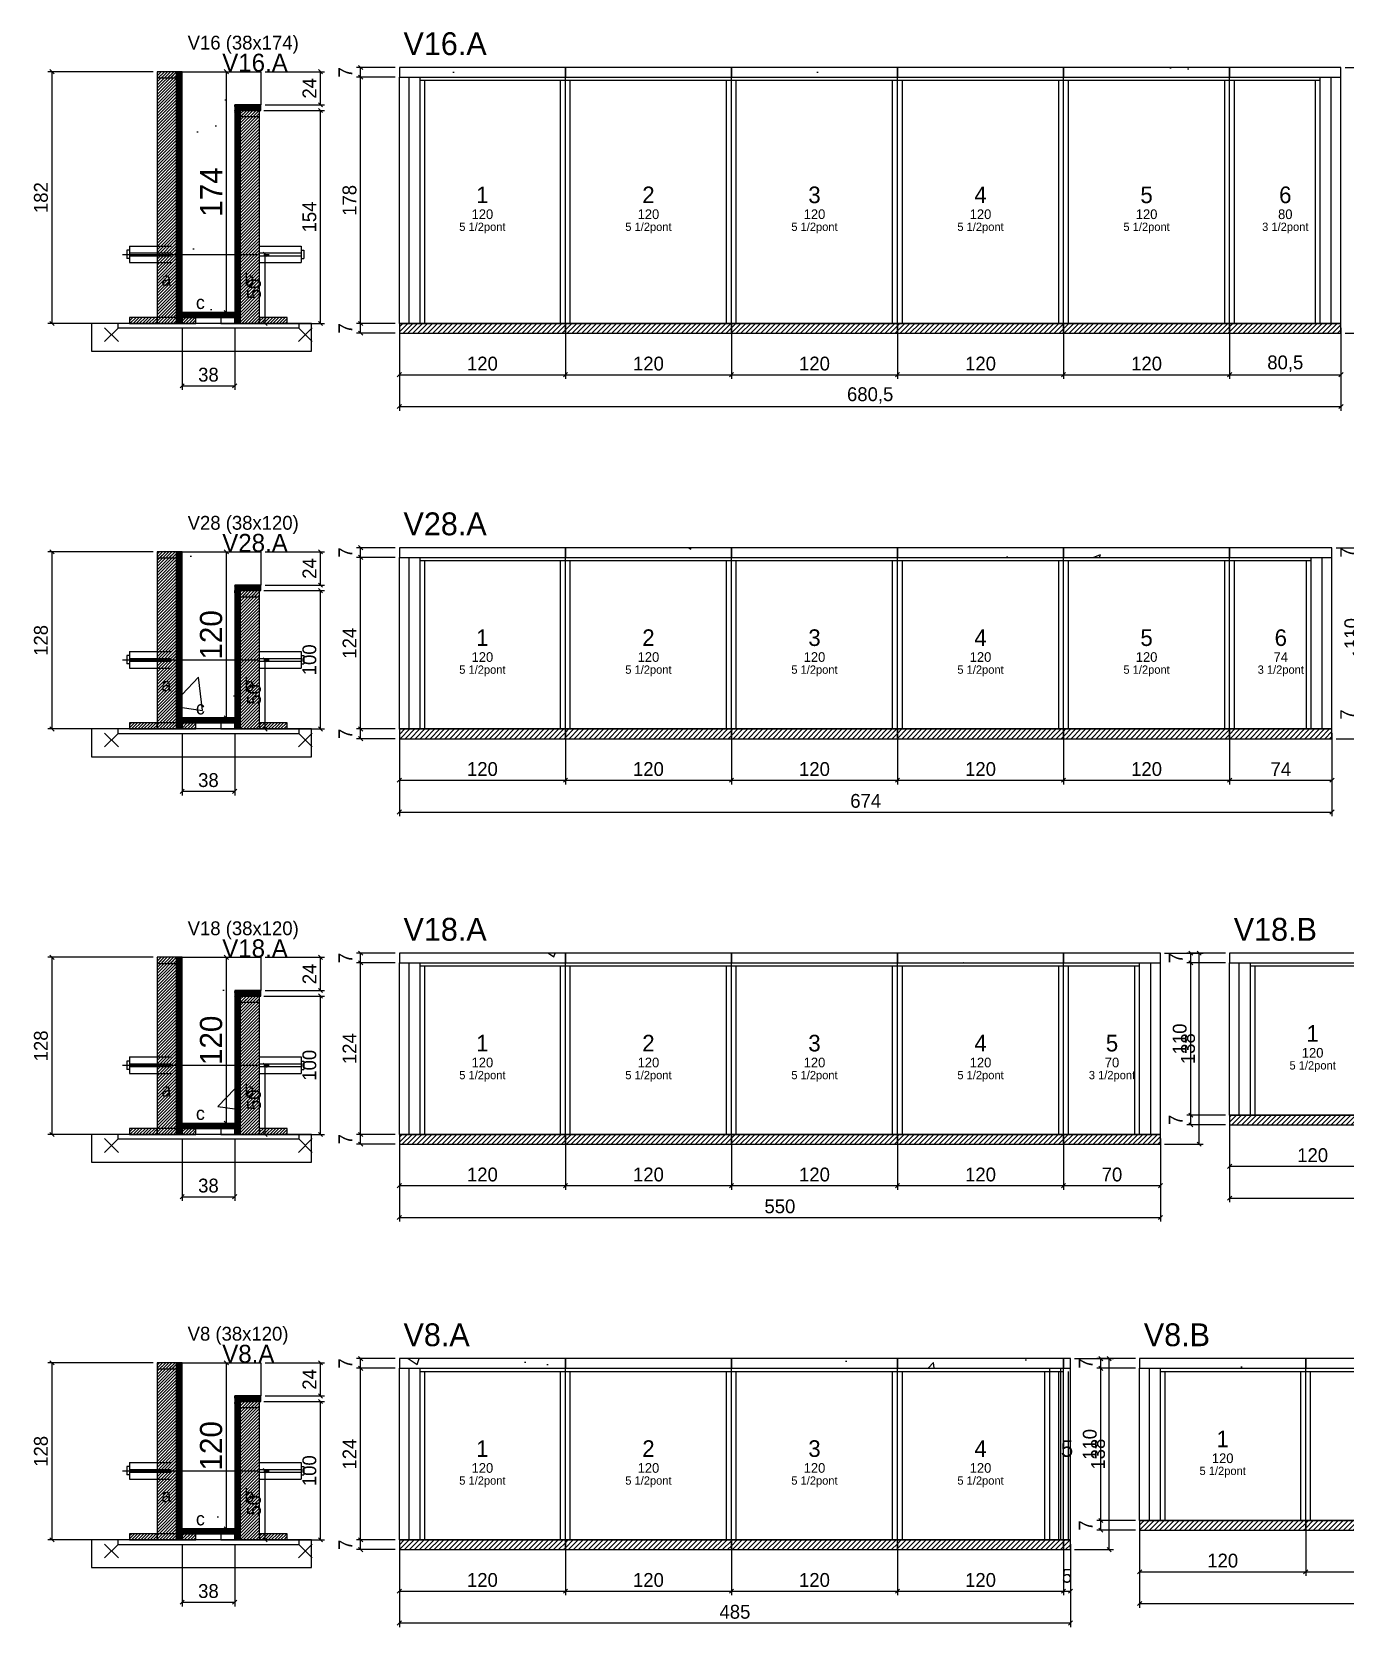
# Model space of a CAD drawing. Extents: x -69 to 3070, y -7974 to 1250.
# Drawn here: x -69 to 880, y -3178 to -2025 of the extents above; entities that cross this region are included whole.
import ezdxf
from ezdxf.enums import TextEntityAlignment as Align

# ---------------------------------------------------------------- set-up
doc = ezdxf.new("R2010")
doc.units = 0
for name, color, linetype in [('5', 5, 'Continuous'), ('barrote', 126, 'Continuous'), ('CONCRETO', 251, 'Continuous'), ('COTA', 241, 'Continuous'), ('Cota Seção (2x)', 241, 'Continuous'), ('detalhes', 7, 'Continuous'), ('Hachura', 251, 'Continuous'), ('Madeira', 126, 'Continuous'), ('NOMENCLATURA', 7, 'Continuous'), ('Painéis', 200, 'Continuous'), ('presilha', 224, 'Continuous'), ('SARR_2.2x7', 40, 'Continuous'), ('SARR_3.5x7', 81, 'Continuous'), ('SCO-___-LAJ', 224, 'Continuous'), ('TENSOR', 224, 'Continuous'), ('texto', 7, 'Continuous'), ('Texto Seção', 7, 'Continuous')]:
    doc.layers.add(name, color=color, linetype=linetype)
doc.dimstyles.new('PAINEL', dxfattribs={"dimtxt": 10, "dimasz": 3, "dimexe": 3, "dimexo": 3, "dimgap": 3, "dimtad": 1, "dimblk": 'OBLIQUE', "dimblk1": 'OBLIQUE', "dimcen": 2.5, "dimclrd": 4, "dimclre": 4, "dimclrt": 240, "dimazin": 3, "dimtfac": 1, "dimtmove": 0, "dimatfit": 3})
doc.dimstyles.new('SECAO2X', dxfattribs={"dimtxt": 16, "dimasz": 3, "dimexe": 3, "dimexo": 3, "dimgap": 3, "dimtad": 1, "dimblk": 'OBLIQUE', "dimblk1": 'OBLIQUE', "dimcen": 2.5, "dimclrd": 4, "dimclre": 4, "dimclrt": 240, "dimazin": 3, "dimtfac": 1, "dimtmove": 0, "dimatfit": 3})

# ---------------------------------------------------------------- blocks, each defined once
blk = doc.blocks.new('_OBLIQUE')
at = {"color": 0, "linetype": 'BYBLOCK'}
blk.add_line((-0.5, -0.5), (0.5, 0.5), dxfattribs=at)

msp = doc.modelspace()

# ---------------------------------------------------------------- hatches: boundary and pattern name
at = {"layer": 'Hachura'}
h = msp.add_hatch(dxfattribs=at)
h.set_pattern_fill('AR-CONC', scale=0.8)
h.paths.add_polyline_path([(197, -2058), (317, -2058), (317, -2051), (197, -2051)])
h = msp.add_hatch(dxfattribs=at)
h.set_pattern_fill('AR-CONC', scale=0.8)
h.paths.add_polyline_path([(317, -2058), (437, -2058), (437, -2051), (317, -2051)])
h = msp.add_hatch(dxfattribs=at)
h.set_pattern_fill('AR-CONC', scale=0.8)
h.paths.add_polyline_path([(437, -2058), (557, -2058), (557, -2051), (437, -2051)])
h = msp.add_hatch(dxfattribs=at)
h.set_pattern_fill('AR-CONC', scale=0.8)
h.paths.add_polyline_path([(557, -2058), (677, -2058), (677, -2051), (557, -2051)])
h = msp.add_hatch(dxfattribs=at)
h.set_pattern_fill('AR-CONC', scale=0.8)
h.paths.add_polyline_path([(677, -2058), (797, -2058), (797, -2051), (677, -2051)])
h = msp.add_hatch(dxfattribs=at)
h.set_pattern_fill('AR-CONC', scale=0.8)
h.paths.add_polyline_path([(797, -2058), (877.5, -2058), (877.5, -2051), (797, -2051)])
h = msp.add_hatch(dxfattribs=at)
h.set_pattern_fill('ANSI31', scale=0.5)
h.paths.add_polyline_path([(22, -2236), (36, -2236), (36, -2054), (22, -2054)])
h = msp.add_hatch(dxfattribs=at)
h.set_pattern_fill('ANSI31', scale=0.5)
h.paths.add_polyline_path([(22, -2058.4), (36, -2058.4), (36, -2054), (22, -2054)])
h = msp.add_hatch(dxfattribs=at)
h.set_pattern_fill('SOLID')
h.paths.add_polyline_path([(36, -2236), (40, -2236), (40, -2054), (36, -2054)])
h = msp.add_hatch(dxfattribs=at)
h.set_pattern_fill('AR-CONC')
h.paths.add_polyline_path([(40, -2228), (40, -2054), (97, -2054), (97, -2078), (78, -2078), (78, -2228)])
h = msp.add_hatch(dxfattribs=at)
h.set_pattern_fill('SOLID')
h.paths.add_polyline_path([(78, -2082), (97, -2082), (97, -2078), (78, -2078)])
h = msp.add_hatch(dxfattribs=at)
h.set_pattern_fill('SOLID')
h.paths.add_polyline_path([(78, -2236), (82, -2236), (82, -2082), (78, -2082)])
h = msp.add_hatch(dxfattribs=at)
h.set_pattern_fill('ANSI31', scale=0.5)
h.paths.add_polyline_path([(82, -2236), (96, -2236), (96, -2082), (82, -2082)])
h = msp.add_hatch(dxfattribs=at)
h.set_pattern_fill('ANSI31', scale=0.5)
h.paths.add_polyline_path([(82, -2086.4), (96, -2086.4), (96, -2082), (82, -2082)])
h = msp.add_hatch(dxfattribs=at)
h.set_pattern_fill('ANSI31', scale=0.5)
h.paths.add_polyline_path([(2, -2236), (22, -2236), (22, -2231.6), (2, -2231.6)])
h = msp.add_hatch(dxfattribs=at)
h.set_pattern_fill('SOLID')
h.paths.add_polyline_path([(40, -2231.6), (78, -2231.6), (78, -2228), (40, -2228)])
h = msp.add_hatch(dxfattribs=at)
h.set_pattern_fill('ANSI31', scale=0.5)
h.paths.add_polyline_path([(40, -2236), (50, -2236), (50, -2231.6), (40, -2231.6)])
h = msp.add_hatch(dxfattribs=at)
h.set_pattern_fill('ANSI31', scale=0.5)
h.paths.add_polyline_path([(96, -2236), (116, -2236), (116, -2231.6), (96, -2231.6)])
h = msp.add_hatch(dxfattribs=at)
h.set_pattern_fill('ANSI31', scale=0.8)
h.paths.add_polyline_path([(197, -2243), (317, -2243), (317, -2236), (197, -2236)])
h = msp.add_hatch(dxfattribs=at)
h.set_pattern_fill('ANSI31', scale=0.8)
h.paths.add_polyline_path([(317, -2243), (437, -2243), (437, -2236), (317, -2236)])
h = msp.add_hatch(dxfattribs=at)
h.set_pattern_fill('ANSI31', scale=0.8)
h.paths.add_polyline_path([(437, -2243), (557, -2243), (557, -2236), (437, -2236)])
h = msp.add_hatch(dxfattribs=at)
h.set_pattern_fill('ANSI31', scale=0.8)
h.paths.add_polyline_path([(557, -2243), (677, -2243), (677, -2236), (557, -2236)])
h = msp.add_hatch(dxfattribs=at)
h.set_pattern_fill('ANSI31', scale=0.8)
h.paths.add_polyline_path([(677, -2243), (797, -2243), (797, -2236), (677, -2236)])
h = msp.add_hatch(dxfattribs=at)
h.set_pattern_fill('ANSI31', scale=0.8)
h.paths.add_polyline_path([(797, -2243), (877.5, -2243), (877.5, -2236), (797, -2236)])
h = msp.add_hatch(dxfattribs=at)
h.set_pattern_fill('ANSI31', scale=0.5)
h.paths.add_polyline_path([(22, -2529), (36, -2529), (36, -2401), (22, -2401)])
h = msp.add_hatch(dxfattribs=at)
h.set_pattern_fill('ANSI31', scale=0.5)
h.paths.add_polyline_path([(22, -2405.4), (36, -2405.4), (36, -2401), (22, -2401)])
h = msp.add_hatch(dxfattribs=at)
h.set_pattern_fill('SOLID')
h.paths.add_polyline_path([(36, -2529), (40, -2529), (40, -2401), (36, -2401)])
h = msp.add_hatch(dxfattribs=at)
h.set_pattern_fill('AR-CONC')
h.paths.add_polyline_path([(40, -2521), (40, -2401), (97, -2401), (97, -2425), (78, -2425), (78, -2521)])
h = msp.add_hatch(dxfattribs=at)
h.set_pattern_fill('AR-CONC', scale=0.8)
h.paths.add_polyline_path([(197, -2405), (317, -2405), (317, -2398), (197, -2398)])
h = msp.add_hatch(dxfattribs=at)
h.set_pattern_fill('AR-CONC', scale=0.8)
h.paths.add_polyline_path([(317, -2405), (437, -2405), (437, -2398), (317, -2398)])
h = msp.add_hatch(dxfattribs=at)
h.set_pattern_fill('AR-CONC', scale=0.8)
h.paths.add_polyline_path([(437, -2405), (557, -2405), (557, -2398), (437, -2398)])
h = msp.add_hatch(dxfattribs=at)
h.set_pattern_fill('AR-CONC', scale=0.8)
h.paths.add_polyline_path([(557, -2405), (677, -2405), (677, -2398), (557, -2398)])
h = msp.add_hatch(dxfattribs=at)
h.set_pattern_fill('AR-CONC', scale=0.8)
h.paths.add_polyline_path([(677, -2405), (797, -2405), (797, -2398), (677, -2398)])
h = msp.add_hatch(dxfattribs=at)
h.set_pattern_fill('AR-CONC', scale=0.8)
h.paths.add_polyline_path([(797, -2405), (871, -2405), (871, -2398), (797, -2398)])
h = msp.add_hatch(dxfattribs=at)
h.set_pattern_fill('SOLID')
h.paths.add_polyline_path([(78, -2429), (97, -2429), (97, -2425), (78, -2425)])
h = msp.add_hatch(dxfattribs=at)
h.set_pattern_fill('SOLID')
h.paths.add_polyline_path([(78, -2529), (82, -2529), (82, -2429), (78, -2429)])
h = msp.add_hatch(dxfattribs=at)
h.set_pattern_fill('ANSI31', scale=0.5)
h.paths.add_polyline_path([(82, -2529), (96, -2529), (96, -2429), (82, -2429)])
h = msp.add_hatch(dxfattribs=at)
h.set_pattern_fill('ANSI31', scale=0.5)
h.paths.add_polyline_path([(82, -2433.4), (96, -2433.4), (96, -2429), (82, -2429)])
h = msp.add_hatch(dxfattribs=at)
h.set_pattern_fill('SOLID')
h.paths.add_polyline_path([(40, -2524.6), (78, -2524.6), (78, -2521), (40, -2521)])
h = msp.add_hatch(dxfattribs=at)
h.set_pattern_fill('ANSI31', scale=0.5)
h.paths.add_polyline_path([(2, -2529), (22, -2529), (22, -2524.6), (2, -2524.6)])
h = msp.add_hatch(dxfattribs=at)
h.set_pattern_fill('ANSI31', scale=0.5)
h.paths.add_polyline_path([(40, -2529), (50, -2529), (50, -2524.6), (40, -2524.6)])
h = msp.add_hatch(dxfattribs=at)
h.set_pattern_fill('ANSI31', scale=0.5)
h.paths.add_polyline_path([(96, -2529), (116, -2529), (116, -2524.6), (96, -2524.6)])
h = msp.add_hatch(dxfattribs=at)
h.set_pattern_fill('ANSI31', scale=0.8)
h.paths.add_polyline_path([(197, -2536), (317, -2536), (317, -2529), (197, -2529)])
h = msp.add_hatch(dxfattribs=at)
h.set_pattern_fill('ANSI31', scale=0.8)
h.paths.add_polyline_path([(317, -2536), (437, -2536), (437, -2529), (317, -2529)])
h = msp.add_hatch(dxfattribs=at)
h.set_pattern_fill('ANSI31', scale=0.8)
h.paths.add_polyline_path([(437, -2536), (557, -2536), (557, -2529), (437, -2529)])
h = msp.add_hatch(dxfattribs=at)
h.set_pattern_fill('ANSI31', scale=0.8)
h.paths.add_polyline_path([(557, -2536), (677, -2536), (677, -2529), (557, -2529)])
h = msp.add_hatch(dxfattribs=at)
h.set_pattern_fill('ANSI31', scale=0.8)
h.paths.add_polyline_path([(677, -2536), (797, -2536), (797, -2529), (677, -2529)])
h = msp.add_hatch(dxfattribs=at)
h.set_pattern_fill('ANSI31', scale=0.8)
h.paths.add_polyline_path([(797, -2536), (871, -2536), (871, -2529), (797, -2529)])
h = msp.add_hatch(dxfattribs=at)
h.set_pattern_fill('ANSI31', scale=0.5)
h.paths.add_polyline_path([(22, -2822), (36, -2822), (36, -2694), (22, -2694)])
h = msp.add_hatch(dxfattribs=at)
h.set_pattern_fill('ANSI31', scale=0.5)
h.paths.add_polyline_path([(22, -2698.4), (36, -2698.4), (36, -2694), (22, -2694)])
h = msp.add_hatch(dxfattribs=at)
h.set_pattern_fill('SOLID')
h.paths.add_polyline_path([(36, -2822), (40, -2822), (40, -2694), (36, -2694)])
h = msp.add_hatch(dxfattribs=at)
h.set_pattern_fill('AR-CONC')
h.paths.add_polyline_path([(40, -2814), (40, -2694), (97, -2694), (97, -2718), (78, -2718), (78, -2814)])
h = msp.add_hatch(dxfattribs=at)
h.set_pattern_fill('AR-CONC', scale=0.8)
h.paths.add_polyline_path([(197, -2698), (317, -2698), (317, -2691), (197, -2691)])
h = msp.add_hatch(dxfattribs=at)
h.set_pattern_fill('AR-CONC', scale=0.8)
h.paths.add_polyline_path([(317, -2698), (437, -2698), (437, -2691), (317, -2691)])
h = msp.add_hatch(dxfattribs=at)
h.set_pattern_fill('AR-CONC', scale=0.8)
h.paths.add_polyline_path([(437, -2698), (557, -2698), (557, -2691), (437, -2691)])
h = msp.add_hatch(dxfattribs=at)
h.set_pattern_fill('AR-CONC', scale=0.8)
h.paths.add_polyline_path([(557, -2698), (677, -2698), (677, -2691), (557, -2691)])
h = msp.add_hatch(dxfattribs=at)
h.set_pattern_fill('AR-CONC', scale=0.8)
h.paths.add_polyline_path([(677, -2698), (747, -2698), (747, -2691), (677, -2691)])
h = msp.add_hatch(dxfattribs=at)
h.set_pattern_fill('AR-CONC', scale=0.8)
h.paths.add_polyline_path([(797, -2698), (917, -2698), (917, -2691), (797, -2691)])
h = msp.add_hatch(dxfattribs=at)
h.set_pattern_fill('SOLID')
h.paths.add_polyline_path([(78, -2722), (97, -2722), (97, -2718), (78, -2718)])
h = msp.add_hatch(dxfattribs=at)
h.set_pattern_fill('SOLID')
h.paths.add_polyline_path([(78, -2822), (82, -2822), (82, -2722), (78, -2722)])
h = msp.add_hatch(dxfattribs=at)
h.set_pattern_fill('ANSI31', scale=0.5)
h.paths.add_polyline_path([(82, -2822), (96, -2822), (96, -2722), (82, -2722)])
h = msp.add_hatch(dxfattribs=at)
h.set_pattern_fill('ANSI31', scale=0.5)
h.paths.add_polyline_path([(82, -2726.4), (96, -2726.4), (96, -2722), (82, -2722)])
h = msp.add_hatch(dxfattribs=at)
h.set_pattern_fill('ANSI31', scale=0.8)
h.paths.add_polyline_path([(797, -2815), (917, -2815), (917, -2808), (797, -2808)])
h = msp.add_hatch(dxfattribs=at)
h.set_pattern_fill('ANSI31', scale=0.5)
h.paths.add_polyline_path([(2, -2822), (22, -2822), (22, -2817.6), (2, -2817.6)])
h = msp.add_hatch(dxfattribs=at)
h.set_pattern_fill('SOLID')
h.paths.add_polyline_path([(40, -2817.6), (78, -2817.6), (78, -2814), (40, -2814)])
h = msp.add_hatch(dxfattribs=at)
h.set_pattern_fill('ANSI31', scale=0.5)
h.paths.add_polyline_path([(40, -2822), (50, -2822), (50, -2817.6), (40, -2817.6)])
h = msp.add_hatch(dxfattribs=at)
h.set_pattern_fill('ANSI31', scale=0.5)
h.paths.add_polyline_path([(96, -2822), (116, -2822), (116, -2817.6), (96, -2817.6)])
h = msp.add_hatch(dxfattribs=at)
h.set_pattern_fill('ANSI31', scale=0.8)
h.paths.add_polyline_path([(197, -2829), (317, -2829), (317, -2822), (197, -2822)])
h = msp.add_hatch(dxfattribs=at)
h.set_pattern_fill('ANSI31', scale=0.8)
h.paths.add_polyline_path([(317, -2829), (437, -2829), (437, -2822), (317, -2822)])
h = msp.add_hatch(dxfattribs=at)
h.set_pattern_fill('ANSI31', scale=0.8)
h.paths.add_polyline_path([(437, -2829), (557, -2829), (557, -2822), (437, -2822)])
h = msp.add_hatch(dxfattribs=at)
h.set_pattern_fill('ANSI31', scale=0.8)
h.paths.add_polyline_path([(557, -2829), (677, -2829), (677, -2822), (557, -2822)])
h = msp.add_hatch(dxfattribs=at)
h.set_pattern_fill('ANSI31', scale=0.8)
h.paths.add_polyline_path([(677, -2829), (747, -2829), (747, -2822), (677, -2822)])
h = msp.add_hatch(dxfattribs=at)
h.set_pattern_fill('AR-CONC', scale=0.8)
h.paths.add_polyline_path([(197, -2991), (317, -2991), (317, -2984), (197, -2984)])
h = msp.add_hatch(dxfattribs=at)
h.set_pattern_fill('AR-CONC', scale=0.8)
h.paths.add_polyline_path([(317, -2991), (437, -2991), (437, -2984), (317, -2984)])
h = msp.add_hatch(dxfattribs=at)
h.set_pattern_fill('AR-CONC', scale=0.8)
h.paths.add_polyline_path([(437, -2991), (557, -2991), (557, -2984), (437, -2984)])
h = msp.add_hatch(dxfattribs=at)
h.set_pattern_fill('AR-CONC', scale=0.8)
h.paths.add_polyline_path([(557, -2991), (677, -2991), (677, -2984), (557, -2984)])
h = msp.add_hatch(dxfattribs=at)
h.set_pattern_fill('AR-CONC', scale=0.8)
h.paths.add_polyline_path([(677, -2991), (682, -2991), (682, -2984), (677, -2984)])
h = msp.add_hatch(dxfattribs=at)
h.set_pattern_fill('AR-CONC', scale=0.8)
h.paths.add_polyline_path([(732, -2991), (852, -2991), (852, -2984), (732, -2984)])
h = msp.add_hatch(dxfattribs=at)
h.set_pattern_fill('AR-CONC', scale=0.8)
h.paths.add_polyline_path([(852, -2991), (972, -2991), (972, -2984), (852, -2984)])
h = msp.add_hatch(dxfattribs=at)
h.set_pattern_fill('ANSI31', scale=0.5)
h.paths.add_polyline_path([(22, -3115), (36, -3115), (36, -2987), (22, -2987)])
h = msp.add_hatch(dxfattribs=at)
h.set_pattern_fill('ANSI31', scale=0.5)
h.paths.add_polyline_path([(22, -2991.4), (36, -2991.4), (36, -2987), (22, -2987)])
h = msp.add_hatch(dxfattribs=at)
h.set_pattern_fill('SOLID')
h.paths.add_polyline_path([(36, -3115), (40, -3115), (40, -2987), (36, -2987)])
h = msp.add_hatch(dxfattribs=at)
h.set_pattern_fill('AR-CONC')
h.paths.add_polyline_path([(40, -3107), (40, -2987), (97, -2987), (97, -3011), (78, -3011), (78, -3107)])
h = msp.add_hatch(dxfattribs=at)
h.set_pattern_fill('SOLID')
h.paths.add_polyline_path([(78, -3015), (97, -3015), (97, -3011), (78, -3011)])
h = msp.add_hatch(dxfattribs=at)
h.set_pattern_fill('SOLID')
h.paths.add_polyline_path([(78, -3115), (82, -3115), (82, -3015), (78, -3015)])
h = msp.add_hatch(dxfattribs=at)
h.set_pattern_fill('ANSI31', scale=0.5)
h.paths.add_polyline_path([(82, -3115), (96, -3115), (96, -3015), (82, -3015)])
h = msp.add_hatch(dxfattribs=at)
h.set_pattern_fill('ANSI31', scale=0.5)
h.paths.add_polyline_path([(82, -3019.4), (96, -3019.4), (96, -3015), (82, -3015)])
h = msp.add_hatch(dxfattribs=at)
h.set_pattern_fill('ANSI31', scale=0.5)
h.paths.add_polyline_path([(2, -3115), (22, -3115), (22, -3110.6), (2, -3110.6)])
h = msp.add_hatch(dxfattribs=at)
h.set_pattern_fill('SOLID')
h.paths.add_polyline_path([(40, -3110.6), (78, -3110.6), (78, -3107), (40, -3107)])
h = msp.add_hatch(dxfattribs=at)
h.set_pattern_fill('ANSI31', scale=0.5)
h.paths.add_polyline_path([(40, -3115), (50, -3115), (50, -3110.6), (40, -3110.6)])
h = msp.add_hatch(dxfattribs=at)
h.set_pattern_fill('ANSI31', scale=0.5)
h.paths.add_polyline_path([(96, -3115), (116, -3115), (116, -3110.6), (96, -3110.6)])
h = msp.add_hatch(dxfattribs=at)
h.set_pattern_fill('ANSI31', scale=0.8)
h.paths.add_polyline_path([(732, -3108), (852, -3108), (852, -3101), (732, -3101)])
h = msp.add_hatch(dxfattribs=at)
h.set_pattern_fill('ANSI31', scale=0.8)
h.paths.add_polyline_path([(852, -3108), (972, -3108), (972, -3101), (852, -3101)])
h = msp.add_hatch(dxfattribs=at)
h.set_pattern_fill('ANSI31', scale=0.8)
h.paths.add_polyline_path([(197, -3122), (317, -3122), (317, -3115), (197, -3115)])
h = msp.add_hatch(dxfattribs=at)
h.set_pattern_fill('ANSI31', scale=0.8)
h.paths.add_polyline_path([(317, -3122), (437, -3122), (437, -3115), (317, -3115)])
h = msp.add_hatch(dxfattribs=at)
h.set_pattern_fill('ANSI31', scale=0.8)
h.paths.add_polyline_path([(437, -3122), (557, -3122), (557, -3115), (437, -3115)])
h = msp.add_hatch(dxfattribs=at)
h.set_pattern_fill('ANSI31', scale=0.8)
h.paths.add_polyline_path([(557, -3122), (677, -3122), (677, -3115), (557, -3115)])
h = msp.add_hatch(dxfattribs=at)
h.set_pattern_fill('ANSI31', scale=0.8)
h.paths.add_polyline_path([(677, -3122), (682, -3122), (682, -3115), (677, -3115)])

# ---------------------------------------------------------------- linework, layer by layer
for p, q in [((0, -2183), (0, -2189)), ((2, -2183), (0, -2183)), ((2, -2189), (0, -2189)), ((2, -2180), (32, -2180)), ((2, -2180), (2, -2192)), ((2, -2185), (32, -2185)), ((2, -2187), (32, -2187)), ((96, -2180), (126, -2180)), ((96, -2185), (126, -2185)), ((96, -2187), (126, -2187)), ((126, -2180), (126, -2192)), ((126, -2183), (128, -2183)), ((126, -2189), (128, -2189)), ((128, -2183), (128, -2189)), ((2, -2192), (32, -2192)), ((96, -2192), (126, -2192)), ((0, -2476), (0, -2482)), ((2, -2476), (0, -2476)), ((2, -2473), (32, -2473)), ((2, -2473), (2, -2485)), ((2, -2478), (32, -2478)), ((96, -2473), (126, -2473)), ((96, -2478), (126, -2478)), ((126, -2473), (126, -2485)), ((126, -2476), (128, -2476)), ((128, -2476), (128, -2482)), ((2, -2482), (0, -2482)), ((2, -2480), (32, -2480)), ((2, -2485), (32, -2485)), ((96, -2480), (126, -2480)), ((96, -2485), (126, -2485)), ((126, -2482), (128, -2482)), ((2, -2766), (32, -2766)), ((2, -2766), (2, -2778)), ((96, -2766), (126, -2766)), ((126, -2766), (126, -2778)), ((0, -2769), (0, -2775)), ((2, -2769), (0, -2769)), ((2, -2775), (0, -2775)), ((2, -2771), (32, -2771)), ((2, -2773), (32, -2773)), ((2, -2778), (32, -2778)), ((96, -2771), (126, -2771)), ((96, -2773), (126, -2773)), ((96, -2778), (126, -2778)), ((126, -2769), (128, -2769)), ((126, -2775), (128, -2775)), ((128, -2769), (128, -2775)), ((0, -3062), (0, -3068)), ((2, -3062), (0, -3062)), ((2, -3059), (32, -3059)), ((2, -3059), (2, -3071)), ((2, -3064), (32, -3064)), ((2, -3066), (32, -3066)), ((96, -3059), (126, -3059)), ((96, -3064), (126, -3064)), ((96, -3066), (126, -3066)), ((126, -3059), (126, -3071)), ((126, -3062), (128, -3062)), ((128, -3062), (128, -3068)), ((2, -3068), (0, -3068)), ((2, -3071), (32, -3071)), ((96, -3071), (126, -3071)), ((126, -3068), (128, -3068))]:
    msp.add_line(p, q)
at = {"layer": 'barrote'}
for points in [[(-25.5, -2256), (133.5, -2256), (133.5, -2236), (-25.5, -2236)], [(-25.5, -2549), (133.5, -2549), (133.5, -2529), (-25.5, -2529)], [(-25.5, -2842), (133.5, -2842), (133.5, -2822), (-25.5, -2822)], [(-25.5, -3135), (133.5, -3135), (133.5, -3115), (-25.5, -3115)]]:
    msp.add_lwpolyline(points, close=True, dxfattribs=at)
at = {"layer": 'CONCRETO'}
for points in [[(40, -2228), (40, -2054), (97, -2054), (97, -2078), (78, -2078), (78, -2228)], [(40, -2521), (40, -2401), (97, -2401), (97, -2425), (78, -2425), (78, -2521)], [(40, -2814), (40, -2694), (97, -2694), (97, -2718), (78, -2718), (78, -2814)], [(40, -3107), (40, -2987), (97, -2987), (97, -3011), (78, -3011), (78, -3107)]]:
    msp.add_lwpolyline(points, close=True, dxfattribs=at)
at = {"layer": 'Madeira'}
for points in [[(22, -2236), (36, -2236), (36, -2054), (22, -2054)], [(22, -2058.4), (36, -2058.4), (36, -2054), (22, -2054)], [(82, -2236), (96, -2236), (96, -2082), (82, -2082)], [(82, -2086.4), (96, -2086.4), (96, -2082), (82, -2082)], [(2, -2236), (22, -2236), (22, -2231.6), (2, -2231.6)], [(22, -2236), (36, -2236), (36, -2231.6), (22, -2231.6)], [(40, -2236), (50, -2236), (50, -2231.6), (40, -2231.6)], [(68, -2236), (78, -2236), (78, -2231.6), (68, -2231.6)], [(96, -2236), (116, -2236), (116, -2231.6), (96, -2231.6)], [(22, -2529), (36, -2529), (36, -2401), (22, -2401)], [(22, -2405.4), (36, -2405.4), (36, -2401), (22, -2401)], [(82, -2529), (96, -2529), (96, -2429), (82, -2429)], [(82, -2433.4), (96, -2433.4), (96, -2429), (82, -2429)], [(2, -2529), (22, -2529), (22, -2524.6), (2, -2524.6)], [(22, -2529), (36, -2529), (36, -2524.6), (22, -2524.6)], [(40, -2529), (50, -2529), (50, -2524.6), (40, -2524.6)], [(68, -2529), (78, -2529), (78, -2524.6), (68, -2524.6)], [(96, -2529), (116, -2529), (116, -2524.6), (96, -2524.6)], [(22, -2822), (36, -2822), (36, -2694), (22, -2694)], [(22, -2698.4), (36, -2698.4), (36, -2694), (22, -2694)], [(82, -2822), (96, -2822), (96, -2722), (82, -2722)], [(82, -2726.4), (96, -2726.4), (96, -2722), (82, -2722)], [(2, -2822), (22, -2822), (22, -2817.6), (2, -2817.6)], [(22, -2822), (36, -2822), (36, -2817.6), (22, -2817.6)], [(40, -2822), (50, -2822), (50, -2817.6), (40, -2817.6)], [(68, -2822), (78, -2822), (78, -2817.6), (68, -2817.6)], [(96, -2822), (116, -2822), (116, -2817.6), (96, -2817.6)], [(22, -3115), (36, -3115), (36, -2987), (22, -2987)], [(22, -2991.4), (36, -2991.4), (36, -2987), (22, -2987)], [(82, -3115), (96, -3115), (96, -3015), (82, -3015)], [(82, -3019.4), (96, -3019.4), (96, -3015), (82, -3015)], [(2, -3115), (22, -3115), (22, -3110.6), (2, -3110.6)], [(22, -3115), (36, -3115), (36, -3110.6), (22, -3110.6)], [(40, -3115), (50, -3115), (50, -3110.6), (40, -3110.6)], [(68, -3115), (78, -3115), (78, -3110.6), (68, -3110.6)], [(96, -3115), (116, -3115), (116, -3110.6), (96, -3110.6)]]:
    msp.add_lwpolyline(points, close=True, dxfattribs=at)
at = {"layer": 'Painéis'}
for p, q in [((197, -2058), (317, -2058)), ((197, -2236), (197, -2058)), ((317, -2236), (317, -2058)), ((317, -2236), (317, -2058)), ((317, -2058), (437, -2058)), ((317, -2236), (317, -2058)), ((437, -2236), (437, -2058)), ((437, -2236), (437, -2058)), ((437, -2058), (557, -2058)), ((437, -2236), (437, -2058)), ((557, -2236), (557, -2058)), ((557, -2236), (557, -2058)), ((557, -2058), (677, -2058)), ((557, -2236), (557, -2058)), ((677, -2236), (677, -2058)), ((677, -2236), (677, -2058)), ((677, -2058), (797, -2058)), ((677, -2236), (677, -2058)), ((797, -2236), (797, -2058)), ((797, -2236), (797, -2058)), ((797, -2058), (877.5, -2058)), ((797, -2236), (797, -2058)), ((877.5, -2236), (877.5, -2058)), ((197, -2236), (317, -2236)), ((317, -2236), (437, -2236)), ((437, -2236), (557, -2236)), ((557, -2236), (677, -2236)), ((677, -2236), (797, -2236)), ((797, -2236), (877.5, -2236)), ((197, -2405), (317, -2405)), ((197, -2529), (197, -2405)), ((317, -2529), (317, -2405)), ((317, -2529), (317, -2405)), ((317, -2405), (437, -2405)), ((317, -2529), (317, -2405)), ((437, -2529), (437, -2405)), ((437, -2529), (437, -2405)), ((437, -2405), (557, -2405)), ((437, -2529), (437, -2405)), ((557, -2529), (557, -2405)), ((557, -2529), (557, -2405)), ((557, -2405), (677, -2405)), ((557, -2529), (557, -2405)), ((677, -2529), (677, -2405)), ((677, -2529), (677, -2405)), ((677, -2405), (797, -2405)), ((677, -2529), (677, -2405)), ((797, -2529), (797, -2405)), ((797, -2529), (797, -2405)), ((797, -2405), (871, -2405)), ((797, -2529), (797, -2405)), ((871, -2529), (871, -2405)), ((197, -2529), (317, -2529)), ((317, -2529), (437, -2529)), ((437, -2529), (557, -2529)), ((557, -2529), (677, -2529)), ((677, -2529), (797, -2529)), ((797, -2529), (871, -2529)), ((197, -2698), (317, -2698)), ((197, -2822), (197, -2698)), ((317, -2822), (317, -2698)), ((317, -2822), (317, -2698)), ((317, -2698), (437, -2698)), ((317, -2822), (317, -2698)), ((437, -2822), (437, -2698)), ((437, -2822), (437, -2698)), ((437, -2698), (557, -2698)), ((437, -2822), (437, -2698)), ((557, -2822), (557, -2698)), ((557, -2822), (557, -2698)), ((557, -2698), (677, -2698)), ((557, -2822), (557, -2698)), ((677, -2822), (677, -2698)), ((677, -2822), (677, -2698)), ((677, -2698), (747, -2698)), ((677, -2822), (677, -2698)), ((747, -2822), (747, -2698)), ((797, -2698), (917, -2698)), ((797, -2808), (797, -2698)), ((797, -2808), (917, -2808)), ((197, -2822), (317, -2822)), ((317, -2822), (437, -2822)), ((437, -2822), (557, -2822)), ((557, -2822), (677, -2822)), ((677, -2822), (747, -2822)), ((197, -2991), (317, -2991)), ((197, -3115), (197, -2991)), ((317, -3115), (317, -2991)), ((317, -3115), (317, -2991)), ((317, -2991), (437, -2991)), ((317, -3115), (317, -2991)), ((437, -3115), (437, -2991)), ((437, -3115), (437, -2991)), ((437, -2991), (557, -2991)), ((437, -3115), (437, -2991)), ((557, -3115), (557, -2991)), ((557, -3115), (557, -2991)), ((557, -2991), (677, -2991)), ((557, -3115), (557, -2991)), ((677, -3115), (677, -2991)), ((677, -3115), (677, -2991)), ((677, -2991), (682, -2991)), ((677, -3115), (677, -2991)), ((682, -3115), (682, -2991)), ((732, -2991), (852, -2991)), ((732, -3101), (732, -2991)), ((852, -3101), (852, -2991)), ((852, -3101), (852, -2991)), ((852, -2991), (972, -2991)), ((852, -3101), (852, -2991)), ((732, -3101), (852, -3101)), ((852, -3101), (972, -3101)), ((197, -3115), (317, -3115)), ((317, -3115), (437, -3115)), ((437, -3115), (557, -3115)), ((557, -3115), (677, -3115)), ((677, -3115), (682, -3115))]:
    msp.add_line(p, q, dxfattribs=at)
at = {"layer": 'Painéis', "color": 8}
for points in [[(197, -2058), (317, -2058), (317, -2051), (197, -2051)], [(317, -2058), (437, -2058), (437, -2051), (317, -2051)], [(437, -2058), (557, -2058), (557, -2051), (437, -2051)], [(557, -2058), (677, -2058), (677, -2051), (557, -2051)], [(677, -2058), (797, -2058), (797, -2051), (677, -2051)], [(797, -2058), (877.5, -2058), (877.5, -2051), (797, -2051)], [(197, -2243), (317, -2243), (317, -2236), (197, -2236)], [(317, -2243), (437, -2243), (437, -2236), (317, -2236)], [(437, -2243), (557, -2243), (557, -2236), (437, -2236)], [(557, -2243), (677, -2243), (677, -2236), (557, -2236)], [(677, -2243), (797, -2243), (797, -2236), (677, -2236)], [(797, -2243), (877.5, -2243), (877.5, -2236), (797, -2236)], [(197, -2405), (317, -2405), (317, -2398), (197, -2398)], [(317, -2405), (437, -2405), (437, -2398), (317, -2398)], [(437, -2405), (557, -2405), (557, -2398), (437, -2398)], [(557, -2405), (677, -2405), (677, -2398), (557, -2398)], [(677, -2405), (797, -2405), (797, -2398), (677, -2398)], [(797, -2405), (871, -2405), (871, -2398), (797, -2398)], [(197, -2536), (317, -2536), (317, -2529), (197, -2529)], [(317, -2536), (437, -2536), (437, -2529), (317, -2529)], [(437, -2536), (557, -2536), (557, -2529), (437, -2529)], [(557, -2536), (677, -2536), (677, -2529), (557, -2529)], [(677, -2536), (797, -2536), (797, -2529), (677, -2529)], [(797, -2536), (871, -2536), (871, -2529), (797, -2529)], [(197, -2698), (317, -2698), (317, -2691), (197, -2691)], [(317, -2698), (437, -2698), (437, -2691), (317, -2691)], [(437, -2698), (557, -2698), (557, -2691), (437, -2691)], [(557, -2698), (677, -2698), (677, -2691), (557, -2691)], [(677, -2698), (747, -2698), (747, -2691), (677, -2691)], [(797, -2698), (917, -2698), (917, -2691), (797, -2691)], [(797, -2815), (917, -2815), (917, -2808), (797, -2808)], [(197, -2829), (317, -2829), (317, -2822), (197, -2822)], [(317, -2829), (437, -2829), (437, -2822), (317, -2822)], [(437, -2829), (557, -2829), (557, -2822), (437, -2822)], [(557, -2829), (677, -2829), (677, -2822), (557, -2822)], [(677, -2829), (747, -2829), (747, -2822), (677, -2822)], [(197, -2991), (317, -2991), (317, -2984), (197, -2984)], [(317, -2991), (437, -2991), (437, -2984), (317, -2984)], [(437, -2991), (557, -2991), (557, -2984), (437, -2984)], [(557, -2991), (677, -2991), (677, -2984), (557, -2984)], [(677, -2991), (682, -2991), (682, -2984), (677, -2984)], [(732, -2991), (852, -2991), (852, -2984), (732, -2984)], [(852, -2991), (972, -2991), (972, -2984), (852, -2984)], [(732, -3108), (852, -3108), (852, -3101), (732, -3101)], [(852, -3108), (972, -3108), (972, -3101), (852, -3101)], [(197, -3122), (317, -3122), (317, -3115), (197, -3115)], [(317, -3122), (437, -3122), (437, -3115), (317, -3115)], [(437, -3122), (557, -3122), (557, -3115), (437, -3115)], [(557, -3122), (677, -3122), (677, -3115), (557, -3115)], [(677, -3122), (682, -3122), (682, -3115), (677, -3115)]]:
    msp.add_lwpolyline(points, close=True, dxfattribs=at)
at = {"layer": 'Painéis'}
for points in [[(36, -2236), (40, -2236), (40, -2054), (36, -2054)], [(78, -2082), (97, -2082), (97, -2078), (78, -2078)], [(78, -2236), (82, -2236), (82, -2082), (78, -2082)], [(40, -2231.6), (78, -2231.6), (78, -2228), (40, -2228)], [(36, -2529), (40, -2529), (40, -2401), (36, -2401)], [(78, -2429), (97, -2429), (97, -2425), (78, -2425)], [(78, -2529), (82, -2529), (82, -2429), (78, -2429)], [(40, -2524.6), (78, -2524.6), (78, -2521), (40, -2521)], [(36, -2822), (40, -2822), (40, -2694), (36, -2694)], [(78, -2722), (97, -2722), (97, -2718), (78, -2718)], [(78, -2822), (82, -2822), (82, -2722), (78, -2722)], [(40, -2817.6), (78, -2817.6), (78, -2814), (40, -2814)], [(36, -3115), (40, -3115), (40, -2987), (36, -2987)], [(78, -3015), (97, -3015), (97, -3011), (78, -3011)], [(78, -3115), (82, -3115), (82, -3015), (78, -3015)], [(40, -3110.6), (78, -3110.6), (78, -3107), (40, -3107)]]:
    msp.add_lwpolyline(points, close=True, dxfattribs=at)
at = {"layer": 'presilha'}
for p, q in [((-16, -2249), (-6, -2239)), ((-16, -2239), (-6, -2249)), ((124, -2249), (134, -2239)), ((124, -2239), (134, -2249)), ((-16, -2542), (-6, -2532)), ((-16, -2532), (-6, -2542)), ((124, -2542), (134, -2532)), ((124, -2532), (134, -2542)), ((-16, -2835), (-6, -2825)), ((-16, -2825), (-6, -2835)), ((124, -2835), (134, -2825)), ((124, -2825), (134, -2835)), ((-16, -3128), (-6, -3118)), ((-16, -3118), (-6, -3128)), ((124, -3128), (134, -3118)), ((124, -3118), (134, -3128))]:
    msp.add_line(p, q, dxfattribs=at)
at = {"layer": 'SARR_2.2x7'}
for p, q in [((204, -2236), (204, -2058)), ((212, -2060.2), (317, -2060.2)), ((317, -2060.2), (437, -2060.2)), ((437, -2060.2), (557, -2060.2)), ((557, -2060.2), (677, -2060.2)), ((677, -2060.2), (797, -2060.2)), ((797, -2060.2), (862.5, -2060.2)), ((870.5, -2236), (870.5, -2058)), ((204, -2529), (204, -2405)), ((212, -2407.2), (317, -2407.2)), ((317, -2407.2), (437, -2407.2)), ((437, -2407.2), (557, -2407.2)), ((557, -2407.2), (677, -2407.2)), ((677, -2407.2), (797, -2407.2)), ((797, -2407.2), (856, -2407.2)), ((864, -2529), (864, -2405)), ((204, -2822), (204, -2698)), ((212, -2700.2), (317, -2700.2)), ((317, -2700.2), (437, -2700.2)), ((437, -2700.2), (557, -2700.2)), ((557, -2700.2), (677, -2700.2)), ((677, -2700.2), (732, -2700.2)), ((740, -2822), (740, -2698)), ((804, -2808), (804, -2698)), ((812, -2700.2), (917, -2700.2)), ((204, -3115), (204, -2991)), ((212, -2993.2), (317, -2993.2)), ((317, -2993.2), (437, -2993.2)), ((437, -2993.2), (557, -2993.2)), ((557, -2993.2), (677, -2993.2)), ((675, -3115), (675, -2991)), ((739, -3101), (739, -2991)), ((747, -2993.2), (852, -2993.2)), ((852, -2993.2), (972, -2993.2))]:
    msp.add_line(p, q, dxfattribs=at)
at = {"layer": 'SARR_3.5x7'}
for p, q in [((212, -2236), (212, -2058)), ((215.5, -2236), (215.5, -2060.2)), ((313.5, -2236), (313.5, -2060.2)), ((317, -2236), (317, -2058)), ((317, -2236), (317, -2058)), ((320.5, -2236), (320.5, -2060.2)), ((433.5, -2236), (433.5, -2060.2)), ((437, -2236), (437, -2058)), ((437, -2236), (437, -2058)), ((440.5, -2236), (440.5, -2060.2)), ((553.5, -2236), (553.5, -2060.2)), ((557, -2236), (557, -2058)), ((557, -2236), (557, -2058)), ((560.5, -2236), (560.5, -2060.2)), ((673.5, -2236), (673.5, -2060.2)), ((677, -2236), (677, -2058)), ((677, -2236), (677, -2058)), ((680.5, -2236), (680.5, -2060.2)), ((793.5, -2236), (793.5, -2060.2)), ((797, -2236), (797, -2058)), ((797, -2236), (797, -2058)), ((800.5, -2236), (800.5, -2060.2)), ((859, -2236), (859, -2060.2)), ((862.5, -2236), (862.5, -2058)), ((212, -2236), (215.5, -2236)), ((313.5, -2236), (317, -2236)), ((317, -2236), (320.5, -2236)), ((433.5, -2236), (437, -2236)), ((437, -2236), (440.5, -2236)), ((553.5, -2236), (557, -2236)), ((557, -2236), (560.5, -2236)), ((673.5, -2236), (677, -2236)), ((677, -2236), (680.5, -2236)), ((793.5, -2236), (797, -2236)), ((797, -2236), (800.5, -2236)), ((859, -2236), (862.5, -2236)), ((212, -2529), (212, -2405)), ((215.5, -2529), (215.5, -2407.2)), ((313.5, -2529), (313.5, -2407.2)), ((317, -2529), (317, -2405)), ((317, -2529), (317, -2405)), ((320.5, -2529), (320.5, -2407.2)), ((433.5, -2529), (433.5, -2407.2)), ((437, -2529), (437, -2405)), ((437, -2529), (437, -2405)), ((440.5, -2529), (440.5, -2407.2)), ((553.5, -2529), (553.5, -2407.2)), ((557, -2529), (557, -2405)), ((557, -2529), (557, -2405)), ((560.5, -2529), (560.5, -2407.2)), ((673.5, -2529), (673.5, -2407.2)), ((677, -2529), (677, -2405)), ((677, -2529), (677, -2405)), ((680.5, -2529), (680.5, -2407.2)), ((793.5, -2529), (793.5, -2407.2)), ((797, -2529), (797, -2405)), ((797, -2529), (797, -2405)), ((800.5, -2529), (800.5, -2407.2)), ((852.5, -2529), (852.5, -2407.2)), ((856, -2529), (856, -2405)), ((212, -2529), (215.5, -2529)), ((313.5, -2529), (317, -2529)), ((317, -2529), (320.5, -2529)), ((433.5, -2529), (437, -2529)), ((437, -2529), (440.5, -2529)), ((553.5, -2529), (557, -2529)), ((557, -2529), (560.5, -2529)), ((673.5, -2529), (677, -2529)), ((677, -2529), (680.5, -2529)), ((793.5, -2529), (797, -2529)), ((797, -2529), (800.5, -2529)), ((852.5, -2529), (856, -2529)), ((212, -2822), (212, -2698)), ((215.5, -2822), (215.5, -2700.2)), ((313.5, -2822), (313.5, -2700.2)), ((317, -2822), (317, -2698)), ((317, -2822), (317, -2698)), ((320.5, -2822), (320.5, -2700.2)), ((433.5, -2822), (433.5, -2700.2)), ((437, -2822), (437, -2698)), ((437, -2822), (437, -2698)), ((440.5, -2822), (440.5, -2700.2)), ((553.5, -2822), (553.5, -2700.2)), ((557, -2822), (557, -2698)), ((557, -2822), (557, -2698)), ((560.5, -2822), (560.5, -2700.2)), ((673.5, -2822), (673.5, -2700.2)), ((677, -2822), (677, -2698)), ((677, -2822), (677, -2698)), ((680.5, -2822), (680.5, -2700.2)), ((728.5, -2822), (728.5, -2700.2)), ((732, -2822), (732, -2698)), ((812, -2808), (812, -2698)), ((815.5, -2808), (815.5, -2700.2)), ((812, -2808), (815.5, -2808)), ((212, -2822), (215.5, -2822)), ((313.5, -2822), (317, -2822)), ((317, -2822), (320.5, -2822)), ((433.5, -2822), (437, -2822)), ((437, -2822), (440.5, -2822)), ((553.5, -2822), (557, -2822)), ((557, -2822), (560.5, -2822)), ((673.5, -2822), (677, -2822)), ((677, -2822), (680.5, -2822)), ((728.5, -2822), (732, -2822)), ((212, -3115), (212, -2991)), ((215.5, -3115), (215.5, -2993.2)), ((313.5, -3115), (313.5, -2993.2)), ((317, -3115), (317, -2991)), ((317, -3115), (317, -2991)), ((320.5, -3115), (320.5, -2993.2)), ((433.5, -3115), (433.5, -2993.2)), ((437, -3115), (437, -2991)), ((437, -3115), (437, -2991)), ((440.5, -3115), (440.5, -2993.2)), ((553.5, -3115), (553.5, -2993.2)), ((557, -3115), (557, -2991)), ((557, -3115), (557, -2991)), ((560.5, -3115), (560.5, -2993.2)), ((663.5, -3115), (663.5, -2993.2)), ((667, -3115), (667, -2991)), ((673.5, -3115), (673.5, -2993.2)), ((677, -3115), (677, -2991)), ((677, -3115), (677, -2991)), ((680.5, -3115), (680.5, -2993.2)), ((747, -3101), (747, -2991)), ((750.5, -3101), (750.5, -2993.2)), ((848.5, -3101), (848.5, -2993.2)), ((852, -3101), (852, -2991)), ((852, -3101), (852, -2991)), ((855.5, -3101), (855.5, -2993.2)), ((747, -3101), (750.5, -3101)), ((848.5, -3101), (852, -3101)), ((852, -3101), (855.5, -3101)), ((212, -3115), (215.5, -3115)), ((313.5, -3115), (317, -3115)), ((317, -3115), (320.5, -3115)), ((433.5, -3115), (437, -3115)), ((437, -3115), (440.5, -3115)), ((553.5, -3115), (557, -3115)), ((557, -3115), (560.5, -3115)), ((663.5, -3115), (667, -3115)), ((673.5, -3115), (677, -3115)), ((677, -3115), (680.5, -3115))]:
    msp.add_line(p, q, dxfattribs=at)
at = {"layer": 'SCO-___-LAJ'}
for points in [[(-6.5, -2239.2), (124.5, -2239.2), (124.5, -2236), (-6.5, -2236)], [(-6.5, -2532.2), (124.5, -2532.2), (124.5, -2529), (-6.5, -2529)], [(-6.5, -2825.2), (124.5, -2825.2), (124.5, -2822), (-6.5, -2822)], [(-6.5, -3118.2), (124.5, -3118.2), (124.5, -3115), (-6.5, -3115)]]:
    msp.add_lwpolyline(points, close=True, dxfattribs=at)
at = {"layer": 'TENSOR'}
for p, q in [((-3, -2186), (95, -2186)), ((-3, -2479), (95, -2479)), ((-3, -2772), (95, -2772)), ((-3, -3065), (95, -3065))]:
    msp.add_line(p, q, dxfattribs=at)

# ---------------------------------------------------------------- texts
at = {"layer": '5'}
for s, height, p in [('1', 12, (257, -2143)), ('2', 12, (377, -2143)), ('3', 12, (497, -2143)), ('4', 12, (617, -2143)), ('5', 12, (737, -2143)), ('6', 12, (837.25, -2143)), ('120', 7, (257, -2157)), ('120', 7, (377, -2157)), ('120', 7, (497, -2157)), ('120', 7, (617, -2157)), ('120', 7, (737, -2157)), ('80', 7, (837.25, -2157)), ('1', 12, (257, -2463)), ('2', 12, (377, -2463)), ('3', 12, (497, -2463)), ('4', 12, (617, -2463)), ('5', 12, (737, -2463)), ('6', 12, (834, -2463)), ('120', 7, (257, -2477)), ('120', 7, (377, -2477)), ('120', 7, (497, -2477)), ('120', 7, (617, -2477)), ('120', 7, (737, -2477)), ('74', 7, (834, -2477)), ('1', 12, (857, -2749)), ('1', 12, (257, -2756)), ('2', 12, (377, -2756)), ('3', 12, (497, -2756)), ('4', 12, (617, -2756)), ('5', 12, (712, -2756)), ('120', 7, (257, -2770)), ('120', 7, (377, -2770)), ('120', 7, (497, -2770)), ('120', 7, (617, -2770)), ('70', 7, (712, -2770)), ('120', 7, (857, -2763)), ('1', 12, (257, -3049)), ('2', 12, (377, -3049)), ('3', 12, (497, -3049)), ('4', 12, (617, -3049)), ('5', 12, (679.5, -3049)), ('1', 12, (792, -3042)), ('120', 7, (792, -3056)), ('120', 7, (257, -3063)), ('120', 7, (377, -3063)), ('120', 7, (497, -3063)), ('120', 7, (617, -3063))]:
    msp.add_text(s, height=height, dxfattribs=at).set_placement(p, align=Align.MIDDLE_CENTER)
at = {"layer": 'detalhes'}
for s, p in [('a', (25, -2208.7)), ('b', (85, -2208.7)), ('c', (50, -2225.5)), ('a', (25, -2501.7)), ('b', (85, -2501.7)), ('c', (50, -2518.5)), ('a', (25, -2794.7)), ('b', (85, -2794.7)), ('c', (50, -2811.5)), ('b', (85, -3087.7)), ('a', (25, -3087.7)), ('c', (50, -3104.5))]:
    msp.add_text(s, height=9.6, dxfattribs=at).set_placement(p)
at = {"layer": 'NOMENCLATURA'}
for s, p in [('V16.A', (200, -2042)), ('V28.A', (200, -2389)), ('V18.A', (200, -2682)), ('V18.B', (800, -2682)), ('V8.A', (200, -2975)), ('V8.B', (735, -2975))]:
    msp.add_text(s, height=16.5, dxfattribs=at).set_placement(p)
at = {"layer": 'texto', "char_height": 6, "attachment_point": 5}
for s, insert in [('5 1/2pont', (257, -2167)), ('5 1/2pont', (377, -2167)), ('5 1/2pont', (497, -2167)), ('5 1/2pont', (617, -2167)), ('5 1/2pont', (737, -2167)), ('3 1/2pont', (837.25, -2167)), ('5 1/2pont', (257, -2487)), ('5 1/2pont', (377, -2487)), ('5 1/2pont', (497, -2487)), ('5 1/2pont', (617, -2487)), ('5 1/2pont', (737, -2487)), ('3 1/2pont', (834, -2487)), ('5 1/2pont', (257, -2780)), ('5 1/2pont', (377, -2780)), ('5 1/2pont', (497, -2780)), ('5 1/2pont', (617, -2780)), ('3 1/2pont', (712, -2780)), ('5 1/2pont', (857, -2773)), ('5 1/2pont', (792, -3066)), ('5 1/2pont', (257, -3073)), ('5 1/2pont', (377, -3073)), ('5 1/2pont', (497, -3073)), ('5 1/2pont', (617, -3073))]:
    msp.add_mtext(s, dxfattribs=dict(at, insert=insert))
at = {"layer": 'Texto Seção'}
for s, height, p in [('V16 (38x174)', 10, (44, -2038)), ('V16.A', 13, (69, -2054)), ('V28 (38x120)', 10, (44, -2385)), ('V28.A', 13, (69, -2401)), ('V18 (38x120)', 10, (44, -2678)), ('V18.A', 13, (69, -2694)), ('V8 (38x120)', 10, (44, -2971)), ('V8.A', 13, (69, -2987))]:
    msp.add_text(s, height=height, dxfattribs=at).set_placement(p)

# ---------------------------------------------------------------- dimensions: what is measured, and where the dimension line sits
at = {"layer": 'COTA'}
for base, p1, p2 in [((169, -2058), (197, -2058), (197, -2051)), ((905.5, -2243), (877.5, -2243), (877.5, -2051)), ((-54, -2236), (2, -2236), (22, -2054)), ((140, -2078), (97, -2078), (97, -2054)), ((169, -2236), (197, -2236), (197, -2058)), ((140, -2236), (96, -2236), (96, -2082)), ((100, -2236), (96, -2236), (96, -2186)), ((169, -2243), (197, -2243), (197, -2236)), ((169, -2405), (197, -2405), (197, -2398)), ((899, -2536), (871, -2536), (871, -2398)), ((893, -2405), (921, -2405), (921, -2398)), ((-54, -2529), (2, -2529), (22, -2401)), ((140, -2425), (97, -2425), (97, -2401)), ((169, -2529), (197, -2529), (197, -2405)), ((893, -2515), (921, -2515), (921, -2405)), ((140, -2529), (96, -2529), (96, -2429)), ((100, -2529), (96, -2529), (96, -2479)), ((893, -2522), (921, -2522), (921, -2515)), ((169, -2536), (197, -2536), (197, -2529)), ((-54, -2822), (2, -2822), (22, -2694)), ((140, -2718), (97, -2718), (97, -2694)), ((169, -2698), (197, -2698), (197, -2691)), ((169, -2822), (197, -2822), (197, -2698)), ((775, -2829), (747, -2829), (747, -2691)), ((769, -2698), (797, -2698), (797, -2691)), ((769, -2808), (797, -2808), (797, -2698)), ((140, -2822), (96, -2822), (96, -2722)), ((100, -2822), (96, -2822), (96, -2772)), ((769, -2815), (797, -2815), (797, -2808)), ((169, -2829), (197, -2829), (197, -2822)), ((-54, -3115), (2, -3115), (22, -2987)), ((140, -3011), (97, -3011), (97, -2987)), ((169, -2991), (197, -2991), (197, -2984)), ((710, -3122), (682, -3122), (682, -2984)), ((704, -2991), (732, -2991), (732, -2984)), ((169, -3115), (197, -3115), (197, -2991)), ((704, -3101), (732, -3101), (732, -2991)), ((140, -3115), (96, -3115), (96, -3015)), ((100, -3115), (96, -3115), (96, -3065)), ((704, -3108), (732, -3108), (732, -3101)), ((169, -3122), (197, -3122), (197, -3115))]:
    msp.add_linear_dim(base=base, p1=p1, p2=p2, angle=90, dimstyle='PAINEL', dxfattribs=at).render()
for base, p1, p2 in [((40, -2281), (40, -2236), (78, -2236)), ((197, -2273), (197, -2236), (317, -2236)), ((197, -2296), (197, -2236), (877.5, -2236)), ((317, -2273), (317, -2236), (437, -2236)), ((437, -2273), (437, -2236), (557, -2236)), ((557, -2273), (557, -2236), (677, -2236)), ((677, -2273), (677, -2236), (797, -2236)), ((797, -2273), (797, -2236), (877.5, -2236)), ((40, -2574), (40, -2529), (78, -2529)), ((197, -2566), (197, -2529), (317, -2529)), ((197, -2589), (197, -2529), (871, -2529)), ((317, -2566), (317, -2529), (437, -2529)), ((437, -2566), (437, -2529), (557, -2529)), ((557, -2566), (557, -2529), (677, -2529)), ((677, -2566), (677, -2529), (797, -2529)), ((797, -2566), (797, -2529), (871, -2529)), ((797, -2845), (797, -2808), (917, -2808)), ((797, -2868), (797, -2808), (1347, -2808)), ((40, -2867), (40, -2822), (78, -2822)), ((197, -2859), (197, -2822), (317, -2822)), ((197, -2882), (197, -2822), (747, -2822)), ((317, -2859), (317, -2822), (437, -2822)), ((437, -2859), (437, -2822), (557, -2822)), ((557, -2859), (557, -2822), (677, -2822)), ((677, -2859), (677, -2822), (747, -2822)), ((732, -3138), (732, -3101), (852, -3101)), ((732, -3161), (732, -3101), (1217, -3101)), ((852, -3138), (852, -3101), (972, -3101)), ((40, -3160), (40, -3115), (78, -3115)), ((197, -3152), (197, -3115), (317, -3115)), ((197, -3175), (197, -3115), (682, -3115)), ((317, -3152), (317, -3115), (437, -3115)), ((437, -3152), (437, -3115), (557, -3115)), ((557, -3152), (557, -3115), (677, -3115)), ((677, -3152), (677, -3115), (682, -3115))]:
    msp.add_linear_dim(base=base, p1=p1, p2=p2, dimstyle='PAINEL', dxfattribs=at).render()
at = {"layer": 'Cota Seção (2x)'}
for base, p1, p2 in [((72, -2228), (40, -2228), (40, -2054)), ((72, -2521), (40, -2521), (40, -2401)), ((72, -2814), (40, -2814), (40, -2694)), ((72, -3107), (40, -3107), (40, -2987))]:
    msp.add_linear_dim(base=base, p1=p1, p2=p2, angle=90, dimstyle='SECAO2X', dxfattribs=at).render()

doc.saveas('drawing.dxf')
